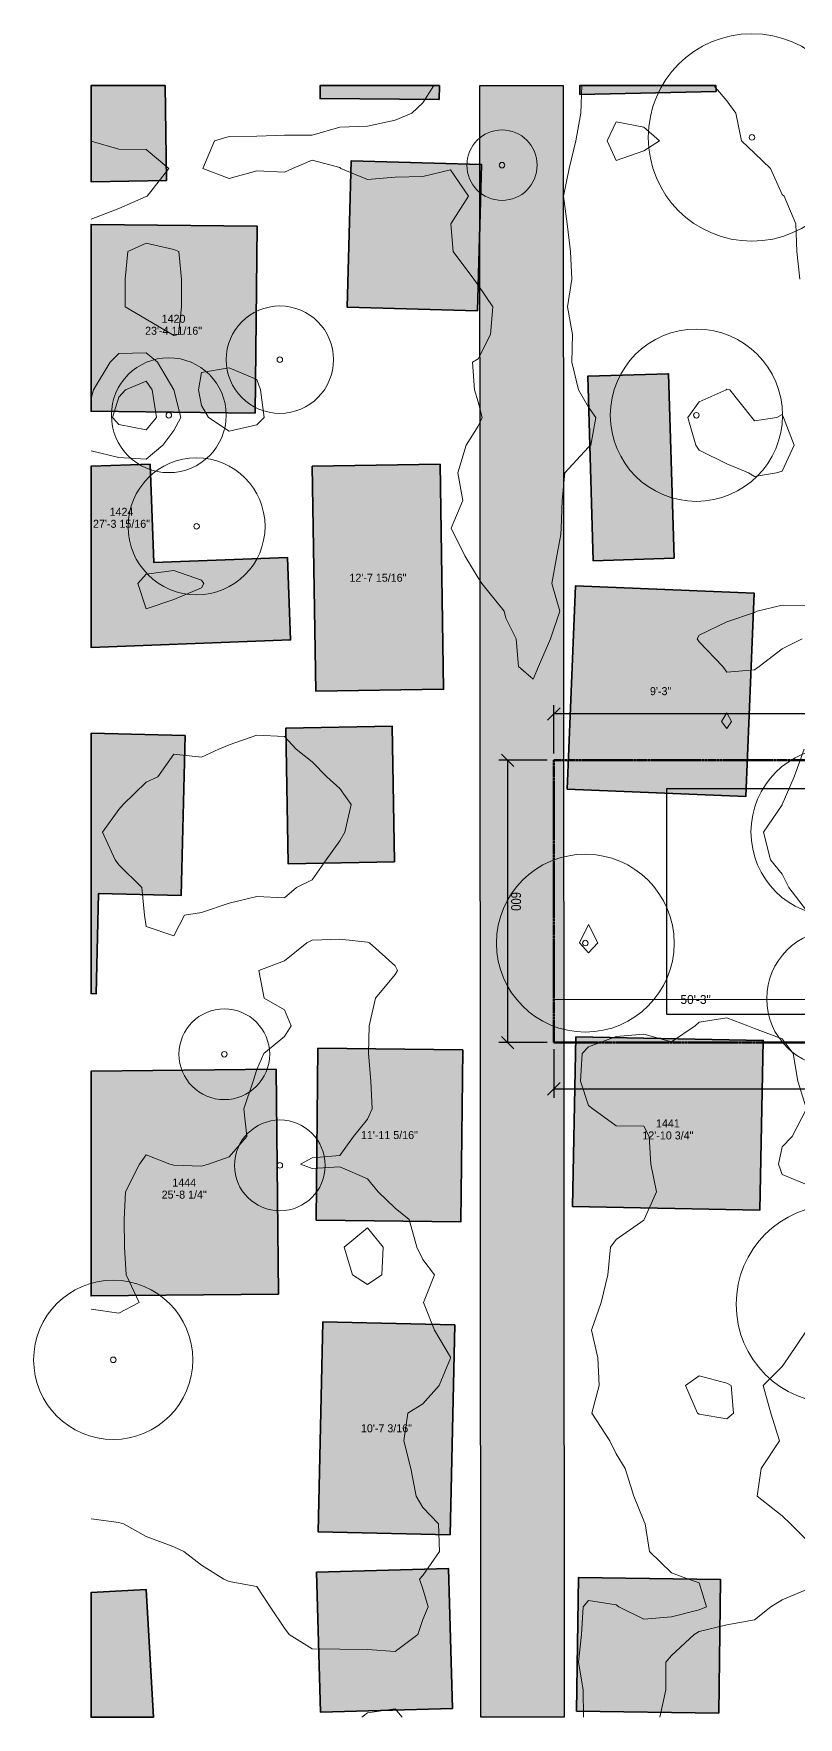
# Model space of a CAD drawing. Header units: inches. Extents: x -2207 to 1508, y -1791 to 1844.
# Drawn here: x -2207 to -580, y -1734 to 1844 of the extents above; entities that cross this region are included whole.
import ezdxf
from ezdxf.enums import TextEntityAlignment as Align

# ---------------------------------------------------------------- set-up
doc = ezdxf.new("R2010")
doc.units = ezdxf.units.IN
doc.header["$MEASUREMENT"] = 0
doc.linetypes.add('DASHED', pattern=[1.524, 1.27, -0.254])
doc.linetypes.add('PHANTOM', pattern=[6.35, 3.175, -0.635, 0.635, -0.635, 0.635, -0.635])
for name, color, linetype, lineweight in [('A-ANNO-DIMS', 1, 'CONTINUOUS', 18), ('A-ANNO-TEXT', 7, 'CONTINUOUS', 25), ('C-BLDG-EXST', 8, 'CONTINUOUS', 35), ('C-BLDG-EXST-PATT', 254, 'CONTINUOUS', 0), ('C-PROP', 1, 'PHANTOM', 50), ('C-PROP-SBCK', 1, 'DASHED', 25), ('C-ROAD', 8, 'CONTINUOUS', 25), ('C-ROAD-PATT', 254, 'CONTINUOUS', 0), ('C-TOPO-MINR', 33, 'CONTINUOUS', 13), ('L-PLNT', 3, 'CONTINUOUS', 18)]:
    doc.layers.add(name, color=color, linetype=linetype, lineweight=lineweight)
doc.styles.add('OpenSansCondensed-Light', font='OpenSansCondensed-Light.ttf')
doc.dimstyles.new('ARCHKIT', dxfattribs={"dimtxt": 20.787402, "dimasz": 2.5, "dimexe": 18.897638, "dimexo": 14.173228, "dimgap": 7.559055, "dimtad": 1, "dimdec": 4, "dimlunit": 4, "dimtsz": 13.228346, "dimcen": 2.5, "dimazin": 3, "dimtfac": 1, "dimtmove": 0, "dimatfit": 3})

# ---------------------------------------------------------------- blocks, each defined once
blk = doc.blocks.new('_OBLIQUE')
at = {"color": 0, "linetype": 'BYBLOCK'}
blk.add_line((-0.5, -0.5), (0.5, 0.5), dxfattribs=at)
blk = doc.blocks.new('*D2')
for p, q in [((-1100.4, 314.2), (-1100.4, 417.3)), ((399.6, 398.4), (-1100.4, 398.4)), ((399.6, 314.2), (399.6, 417.3))]:
    blk.add_line(p, q)
at = {"layer": 'Defpoints'}
for p in [(399.6, 398.4), (-1100.4, 300), (399.6, 300)]:
    blk.add_point(p, dxfattribs=at)
at = {"layer": 'A-ANNO-DIMS', "xscale": 26.45669291338583, "yscale": 26.45669291338583, "rotation": 180}
for p in [(-1100.4, 398.4), (399.6, 398.4)]:
    blk.add_blockref('_OBLIQUE', p, dxfattribs=at)
at = {"layer": 'A-ANNO-DIMS', "insert": (-350.4, 380.5), "char_height": 20.79, "attachment_point": 5, "rotation": 180, "style": 'OpenSansCondensed-Light'}
blk.add_mtext('1500', dxfattribs=at)
blk = doc.blocks.new('*D3')
for p, q in [((-1114.6, 300), (-1217.7, 300)), ((-1198.8, 300), (-1198.8, -300)), ((-1114.6, -300), (-1217.7, -300))]:
    blk.add_line(p, q)
at = {"layer": 'Defpoints'}
for p in [(-1198.8, 300), (-1100.4, 300), (-1100.4, -300)]:
    blk.add_point(p, dxfattribs=at)
at = {"layer": 'A-ANNO-DIMS', "xscale": 26.45669291338583, "yscale": 26.45669291338583, "rotation": -90}
for p in [(-1198.8, 300), (-1198.8, -300)]:
    blk.add_blockref('_OBLIQUE', p, dxfattribs=at)
at = {"layer": 'A-ANNO-DIMS', "insert": (-1180.9, 0), "char_height": 20.79, "attachment_point": 5, "rotation": 270, "style": 'OpenSansCondensed-Light'}
blk.add_mtext('600', dxfattribs=at)
blk = doc.blocks.new('*D4')
for p, q in [((-1100.4, -314.2), (-1100.4, -417.3)), ((399.6, -314.2), (399.6, -417.3)), ((-1100.4, -398.4), (399.6, -398.4))]:
    blk.add_line(p, q)
at = {"layer": 'Defpoints'}
for p in [(-1100.4, -300), (399.6, -300), (-1100.4, -398.4)]:
    blk.add_point(p, dxfattribs=at)
at = {"layer": 'A-ANNO-DIMS', "xscale": 26.45669291338583, "yscale": 26.45669291338583}
for p in [(-1100.4, -398.4), (399.6, -398.4)]:
    blk.add_blockref('_OBLIQUE', p, dxfattribs=at)
at = {"layer": 'A-ANNO-DIMS', "insert": (-350.4, -380.5), "char_height": 20.79, "attachment_point": 5, "style": 'OpenSansCondensed-Light'}
blk.add_mtext('1500', dxfattribs=at)

msp = doc.modelspace()

# ---------------------------------------------------------------- hatches: boundary and pattern name
at = {"layer": 'C-BLDG-EXST-PATT'}
for points in [[(-1923.92136, 1532.11465), (-2084.65197, 1529.60781), (-2084.65197, 1734.25197), (-1926.94789, 1734.25197), (-1923.92136, 1532.11465)], [(-1344.07629, 1704.77426), (-1597.6947, 1706.52397), (-1597.51731, 1734.25197), (-1343.88773, 1734.25197), (-1344.07629, 1704.77426)], [(-755.45188, 1721.81993), (-1044.86731, 1715.26398), (-1045.31724, 1734.25197), (-755.73469, 1734.25197), (-755.45188, 1721.81993)], [(-1262.69063, 1255.41367), (-1539.94895, 1263.28313), (-1531.50468, 1574.07601), (-1254.24664, 1566.64368), (-1262.69063, 1255.41367)], [(-1731.42847, 1435.07266), (-1735.82094, 1038.16695), (-2084.65197, 1041.95009), (-2084.65197, 1438.90343), (-1731.42847, 1435.07266)], [(-844.27175, 729.55584), (-1016.5032, 724.31092), (-1028.32167, 1116.40836), (-856.42815, 1121.65327), (-844.27175, 729.55584)], [(-1959.04687, 929.76235), (-1950.94321, 720.38141), (-1666.93013, 731.30774), (-1660.17691, 556.02224), (-2084.65197, 539.91821), (-2084.65197, 925.02632), (-1959.04687, 929.76235)], [(-1614.24654, 924.95198), (-1342.39119, 929.32187), (-1334.96371, 451.11164), (-1606.48178, 446.74175), (-1614.24654, 924.95198)], [(-1072.22686, 238.66987), (-1054.32676, 670.98231), (-674.40444, 655.24488), (-692.30399, 222.93241), (-1072.22686, 238.66987)], [(-1438.97983, 83.93062), (-1665.58287, 79.99769), (-1670.30921, 368.49746), (-1444.0441, 372.43039), (-1438.97983, 83.93062)], [(-1884.75459, 352.76237), (-1892.86173, 12.68242), (-2068.47064, 17.05477), (-2073.53775, -196.26015), (-2084.65197, -195.99499), (-2084.65197, 357.58759), (-1884.75459, 352.76237)], [(-1606.15003, -677.53301), (-1602.09557, -312.10003), (-1294.1042, -315.59847), (-1298.15828, -681.03146), (-1606.15003, -677.53301)], [(-1053.31697, -287.62367), (-655.15709, -295.49297), (-662.24979, -656.11763), (-1060.74785, -648.24832), (-1053.31697, -287.62367)], [(-1690.91352, -356.68587), (-1685.85053, -834.45895), (-2084.65197, -838.63682), (-2084.65197, -360.8107), (-1690.91352, -356.68587)], [(-1591.62962, -893.47077), (-1310.99222, -900.02893), (-1321.12548, -1346.32923), (-1601.7633, -1339.77106), (-1591.62962, -893.47077)], [(-1604.80315, -1425.44672), (-1324.16519, -1418.01702), (-1316.06142, -1715.69632), (-1596.69965, -1723.12603), (-1604.80315, -1425.44672)], [(-1967.50511, -1462.59985), (-1952.14232, -1734.25197), (-2084.65197, -1734.25197), (-2084.65197, -1469.2593), (-1967.50511, -1462.59985)], [(-1051.97111, -1721.37993), (-1048.2553, -1437.25142), (-746.00386, -1441.1864), (-749.71939, -1725.31491), (-1051.97111, -1721.37993)]]:
    msp.add_hatch(color=256, dxfattribs=at).paths.add_polyline_path(points)
at = {"layer": 'C-ROAD-PATT'}
msp.add_hatch(color=256, dxfattribs=at).paths.add_polyline_path([(-1080.38428, 1734.25197), (-1078.7321, -1734.25197), (-1255.89748, -1734.25197), (-1257.54965, 1734.25197), (-1080.38428, 1734.25197)])

# ---------------------------------------------------------------- linework, layer by layer
at = {"layer": 'A-ANNO-DIMS'}
msp.add_lwpolyline([(-497.4, -208.5), (-1100.4, -208.5)], dxfattribs=at)
at = {"layer": 'C-BLDG-EXST'}
for points in [[(-1923.92136, 1532.11465), (-2084.65197, 1529.60781), (-2084.65197, 1734.25197), (-1926.94789, 1734.25197), (-1923.92136, 1532.11465)], [(-1344.07629, 1704.77426), (-1597.6947, 1706.52397), (-1597.51731, 1734.25197), (-1343.88773, 1734.25197), (-1344.07629, 1704.77426)], [(-755.45188, 1721.81993), (-1044.86731, 1715.26398), (-1045.31724, 1734.25197), (-755.73469, 1734.25197), (-755.45188, 1721.81993)], [(-1262.69063, 1255.41367), (-1539.94895, 1263.28313), (-1531.50468, 1574.07601), (-1254.24664, 1566.64368), (-1262.69063, 1255.41367)], [(-1731.42847, 1435.07266), (-1735.82094, 1038.16695), (-2084.65197, 1041.95009), (-2084.65197, 1438.90343), (-1731.42847, 1435.07266)], [(-844.27175, 729.55584), (-1016.5032, 724.31092), (-1028.32167, 1116.40836), (-856.42815, 1121.65327), (-844.27175, 729.55584)], [(-1959.04687, 929.76235), (-1950.94321, 720.38141), (-1666.93013, 731.30774), (-1660.17691, 556.02224), (-2084.65197, 539.91821), (-2084.65197, 925.02632), (-1959.04687, 929.76235)], [(-1614.24654, 924.95198), (-1342.39119, 929.32187), (-1334.96371, 451.11164), (-1606.48178, 446.74175), (-1614.24654, 924.95198)], [(-1072.22686, 238.66987), (-1054.32676, 670.98231), (-674.40444, 655.24488), (-692.30399, 222.93241), (-1072.22686, 238.66987)], [(-1438.97983, 83.93062), (-1665.58287, 79.99769), (-1670.30921, 368.49746), (-1444.0441, 372.43039), (-1438.97983, 83.93062)], [(-1884.75459, 352.76237), (-1892.86173, 12.68242), (-2068.47064, 17.05477), (-2073.53775, -196.26015), (-2084.65197, -195.99499), (-2084.65197, 357.58759), (-1884.75459, 352.76237)], [(-1606.15003, -677.53301), (-1602.09557, -312.10003), (-1294.1042, -315.59847), (-1298.15828, -681.03146), (-1606.15003, -677.53301)], [(-1053.31697, -287.62367), (-655.15709, -295.49297), (-662.24979, -656.11763), (-1060.74785, -648.24832), (-1053.31697, -287.62367)], [(-1690.91352, -356.68587), (-1685.85053, -834.45895), (-2084.65197, -838.63682), (-2084.65197, -360.8107), (-1690.91352, -356.68587)], [(-1591.62962, -893.47077), (-1310.99222, -900.02893), (-1321.12548, -1346.32923), (-1601.7633, -1339.77106), (-1591.62962, -893.47077)], [(-1604.80315, -1425.44672), (-1324.16519, -1418.01702), (-1316.06142, -1715.69632), (-1596.69965, -1723.12603), (-1604.80315, -1425.44672)], [(-1967.50511, -1462.59985), (-1952.14232, -1734.25197), (-2084.65197, -1734.25197), (-2084.65197, -1469.2593), (-1967.50511, -1462.59985)], [(-1051.97111, -1721.37993), (-1048.2553, -1437.25142), (-746.00386, -1441.1864), (-749.71939, -1725.31491), (-1051.97111, -1721.37993)]]:
    msp.add_lwpolyline(points, close=True, dxfattribs=at)
at = {"layer": 'C-PROP'}
msp.add_lwpolyline([(399.6, -300), (399.6, 300), (-1100.4, 300), (-1100.4, -300), (399.6, -300)], close=True, dxfattribs=at)
at = {"layer": 'C-PROP-SBCK'}
msp.add_lwpolyline([(-860.4, 240), (159.6, 240), (159.6, -240), (-860.4, -240), (-860.4, 240)], close=True, dxfattribs=at)
at = {"layer": 'C-ROAD'}
msp.add_lwpolyline([(-1080.38428, 1734.25197), (-1078.7321, -1734.25197), (-1255.89748, -1734.25197), (-1257.54965, 1734.25197), (-1080.38428, 1734.25197)], close=True, dxfattribs=at)
at = {"layer": 'C-TOPO-MINR'}
for points in [[(-1041.20106, 1734.25197), (-1043.17116, 1675.46377), (-1053.9662, 1616.67556), (-1067.91092, 1557.88736), (-1079.97459, 1499.09916), (-1071.77537, 1440.31096), (-1064.91327, 1381.52275), (-1062.43452, 1322.73455), (-1071.38199, 1263.94635), (-1060.5196, 1205.15815), (-1062.01699, 1146.36995), (-1048.14765, 1087.58174), (-1026.46433, 1050.33071), (-1010.97497, 1028.79354), (-1021.73339, 970.00534), (-1026.46433, 965.88823), (-1076.73559, 911.21714), (-1082.35209, 852.42893), (-1084.51275, 793.64073), (-1085.25253, 779.90024), (-1094.26418, 734.85253), (-1104.38763, 676.06433), (-1087.90761, 617.27612), (-1107.35331, 558.48792), (-1133.35624, 499.69972), (-1144.04073, 472.66225), (-1175.62873, 499.69972), (-1180.48309, 558.48792), (-1202.82893, 602.21581), (-1206.05862, 617.27612), (-1253.71454, 676.06433), (-1261.61714, 687.81749), (-1289.69009, 734.85253), (-1318.94786, 793.64073), (-1293.90155, 852.42893), (-1304.44737, 911.21714), (-1286.74699, 970.00534), (-1261.61714, 1010.4325), (-1252.90233, 1028.79354), (-1261.61714, 1062.1118), (-1268.85669, 1087.58174), (-1273.22231, 1146.36995), (-1261.61714, 1153.15269), (-1235.37152, 1205.15815), (-1230.05884, 1263.94635), (-1261.61714, 1309.74229), (-1270.38097, 1322.73455), (-1314.76342, 1381.52275), (-1319.39198, 1440.31096), (-1281.99463, 1499.09916), (-1320.40534, 1555.01012), (-1379.19354, 1540.98146), (-1437.98174, 1539.4945), (-1496.76995, 1534.4676), (-1553.6572, 1557.88736), (-1555.55815, 1559.79922), (-1614.34635, 1575.96398), (-1656.44274, 1557.88736), (-1673.13455, 1550.00512), (-1731.92275, 1552.71275), (-1790.71096, 1536.409), (-1846.59198, 1557.88736), (-1822.17862, 1616.67556), (-1790.71096, 1625.83399), (-1731.92275, 1626.87636), (-1673.13455, 1628.82663), (-1614.34635, 1628.88243), (-1555.55815, 1645.92304), (-1496.76995, 1647.88183), (-1437.98174, 1660.76375), (-1402.38107, 1675.46377), (-1379.19354, 1697.50435), (-1355.42007, 1734.25197)], [(-760.20839, 1734.25197), (-732.52332, 1701.97473), (-713.65058, 1675.46377), (-701.50123, 1616.67556), (-673.73511, 1590.19603), (-639.26759, 1557.88736), (-614.94691, 1502.76247), (-610.64949, 1499.09916), (-585.57438, 1440.31096), (-583.81268, 1381.52275), (-577.36348, 1322.73455)], [(-967.67612, 1574.93966), (-908.88792, 1595.80089), (-875.83012, 1616.67556), (-908.88792, 1646.02414), (-967.67612, 1656.78109), (-987.14327, 1616.67556), (-967.67612, 1574.93966)], [(-2084.65197, 1616.0541), (-2025.86377, 1598.83163), (-1967.07556, 1598.0185), (-1919.37052, 1557.88736), (-1965.37799, 1499.09916), (-1967.07556, 1498.71463), (-2025.86377, 1473.00577), (-2084.65197, 1450.37913)], [(-1908.28736, 1203.1572), (-1898.3262, 1205.15815), (-1892.15476, 1263.94635), (-1892.15476, 1322.73455), (-1898.09477, 1381.52275), (-1908.28736, 1385.51788), (-1967.07556, 1399.21405), (-2006.5423, 1381.52275), (-2011.91699, 1322.73455), (-2011.91699, 1263.94635), (-1967.07556, 1237.50839), (-1911.85901, 1205.15815), (-1908.28736, 1203.1572)], [(-2084.65197, 1068.9571), (-2079.33195, 1087.58174), (-2043.99838, 1146.36995), (-2025.86377, 1164.4072), (-1967.07556, 1166.27873), (-1943.12788, 1146.36995), (-1908.35202, 1087.58174), (-1908.28736, 1087.30345), (-1893.90281, 1028.79354), (-1908.28736, 1001.04138), (-1931.81821, 970.00534), (-1967.07556, 940.09636), (-2025.86377, 943.33477), (-2084.65197, 958.11644)], [(-1790.71096, 999.83518), (-1731.92275, 1012.89076), (-1716.27069, 1028.79354), (-1724.52505, 1087.58174), (-1731.92275, 1109.32418), (-1790.71096, 1133.99522), (-1849.49916, 1124.59046), (-1856.03368, 1087.58174), (-1849.49916, 1053.96629), (-1834.78793, 1028.79354), (-1790.71096, 999.83518)], [(-2025.86377, 1013.57918), (-2039.25005, 1028.79354), (-2025.86377, 1071.70797), (-2011.3923, 1087.58174), (-1967.07556, 1105.60237), (-1954.64195, 1087.58174), (-1945.18748, 1028.79354), (-1967.07556, 1002.22034), (-2025.86377, 1013.57918)], [(-673.73511, 903.23306), (-626.81282, 911.21714), (-614.94691, 914.85735), (-589.21459, 970.00534), (-612.13505, 1028.79354), (-614.94691, 1034.98867), (-626.06203, 1028.79354), (-673.73511, 1021.81778), (-679.44242, 1028.79354), (-725.87738, 1087.58174), (-732.52332, 1088.99958), (-734.23935, 1087.58174), (-791.31152, 1061.86005), (-815.32134, 1028.79354), (-798.21541, 970.00534), (-791.31152, 959.31188), (-732.52332, 930.03633), (-686.16579, 911.21714), (-673.73511, 903.23306)], [(-1967.07556, 622.25791), (-1908.28736, 641.82045), (-1849.49916, 666.50949), (-1844.57531, 676.06433), (-1849.49916, 682.98932), (-1908.28736, 703.34708), (-1967.07556, 695.54361), (-1984.92497, 676.06433), (-1967.07556, 622.25791)], [(-556.15871, 627.99715), (-614.94691, 629.78285), (-668.09456, 617.27612), (-673.73511, 614.22199), (-732.52332, 594.38334), (-791.31152, 566.25015), (-795.67889, 558.48792), (-791.31152, 551.69771), (-741.24984, 499.69972), (-732.52332, 487.40229), (-673.73511, 492.42177), (-664.03405, 499.69972), (-614.94691, 537.07119), (-572.47007, 558.48792)], [(-732.52332, 367.76489), (-722.68768, 382.12332), (-732.52332, 401.20908), (-743.71734, 382.12332), (-732.52332, 367.76489)], [(-1967.07556, -53.43926), (-1908.28736, -73.10592), (-1885.57704, -29.3941), (-1849.49916, -23.23574), (-1790.71096, -3.46177), (-1731.92275, 10.74838), (-1673.13455, 7.98596), (-1647.99254, 29.3941), (-1614.34635, 45.59116), (-1584.63345, 88.1823), (-1555.55815, 128.47539), (-1544.63653, 146.97051), (-1531.6992, 205.75871), (-1555.55815, 240.18699), (-1582.96064, 264.54691), (-1614.34635, 296.58547), (-1648.25602, 323.33511), (-1673.13455, 350.92269), (-1731.92275, 353.58905), (-1790.71096, 332.91108), (-1813.20435, 323.33511), (-1849.49916, 306.44939), (-1908.28736, 312.70978), (-1942.65278, 264.54691), (-1967.07556, 253.5367), (-2016.56486, 205.75871), (-2025.86377, 195.56993), (-2060.49109, 146.97051), (-2033.48406, 88.1823), (-2025.86377, 78.10171), (-1976.82302, 29.3941), (-1971.117, -29.3941), (-1967.07556, -53.43926)], [(-567.77667, 323.33511), (-589.56722, 264.54691), (-614.75365, 205.75871), (-614.94691, 205.21659), (-654.80377, 146.97051), (-639.93197, 88.1823), (-614.94691, 58.28875), (-600.28565, 29.3941), (-556.15871, -28.72882)], [(-1026.46433, -109.5792), (-1006.78747, -88.1823), (-1026.46433, -49.02753), (-1045.50101, -88.1823), (-1026.46433, -109.5792)], [(-2084.65197, -1312.11856), (-2025.86377, -1319.89231), (-2015.52384, -1322.73455), (-1967.07556, -1349.91424), (-1908.28736, -1371.66732), (-1887.06892, -1381.52275), (-1849.49916, -1410.84995), (-1801.92586, -1440.31096), (-1790.71096, -1445.60201), (-1731.92275, -1456.33334), (-1704.0466, -1499.09916), (-1673.13455, -1544.66515), (-1663.39508, -1557.88736), (-1614.34635, -1588.8072), (-1555.55815, -1589.53176), (-1496.76995, -1590.24683), (-1437.98174, -1594.573), (-1389.96398, -1557.88736), (-1379.19354, -1526.34047), (-1367.40029, -1499.09916), (-1379.19354, -1460.81039), (-1386.22254, -1440.31096), (-1379.19354, -1432.87714), (-1343.83784, -1381.52275), (-1345.88038, -1322.73455), (-1379.19354, -1288.15748), (-1393.11078, -1263.94635), (-1404.66093, -1205.15815), (-1419.58752, -1146.36995), (-1410.60429, -1087.58174), (-1379.19354, -1067.57375), (-1344.51508, -1028.79354), (-1320.40534, -970.6909), (-1319.89732, -970.00534), (-1320.40534, -969.02722), (-1353.92455, -911.21714), (-1377.55101, -852.42893), (-1353.92668, -793.64073), (-1379.19354, -761.44341), (-1391.94386, -734.85253), (-1408.17131, -676.06433), (-1437.98174, -652.25444), (-1473.9181, -617.27612), (-1496.76995, -589.41425), (-1555.55815, -564.0724), (-1614.34635, -567.68442), (-1639.44936, -558.48792), (-1614.34635, -544.97449), (-1555.55815, -539.84161), (-1526.57895, -499.69972), (-1496.76995, -462.92113), (-1486.78744, -440.91152), (-1489.86026, -382.12332), (-1494.72597, -323.33511), (-1493.37286, -264.54691), (-1479.86815, -205.75871), (-1437.98174, -155.51434), (-1433.19964, -146.97051), (-1437.98174, -137.13522), (-1492.40764, -88.1823), (-1496.76995, -86.53969), (-1555.55815, -80.22758), (-1614.34635, -82.35505), (-1625.97235, -88.1823), (-1673.13455, -126.11474), (-1727.64533, -146.97051), (-1716.66108, -205.75871), (-1673.13455, -230.49554), (-1658.99865, -264.54691), (-1673.13455, -287.10585), (-1717.32734, -323.33511), (-1731.92275, -357.47283), (-1740.06051, -382.12332), (-1759.49887, -440.91152), (-1753.57514, -499.69972), (-1790.71096, -543.00827), (-1835.09377, -558.48792), (-1849.49916, -562.98047), (-1908.28736, -560.52999), (-1917.1564, -558.48792), (-1967.07556, -538.51755), (-1981.76562, -558.48792), (-2011.1702, -617.27612), (-2013.99384, -676.06433), (-2013.74893, -734.85253), (-2009.6725, -793.64073), (-1982.33311, -852.42893), (-2025.86377, -874.98783), (-2084.65197, -867.00095)], [(-556.15871, -604.72307), (-614.94691, -580.25351), (-622.5118, -558.48792), (-614.94691, -521.72226), (-593.48092, -499.69972), (-562.90852, -440.91152), (-581.49095, -382.12332), (-591.41478, -323.33511), (-614.94691, -291.98402), (-673.73511, -270.21585), (-687.50611, -264.54691), (-732.52332, -247.43693), (-791.31152, -256.9034), (-799.65607, -264.54691), (-850.09972, -298.78515), (-908.88792, -281.9518), (-967.67612, -287.42618), (-1026.46433, -308.93544), (-1040.15609, -323.33511), (-1043.96731, -382.12332), (-1026.46433, -433.47435), (-1017.61794, -440.91152), (-967.67612, -476.80509), (-908.88792, -477.7994), (-897.83701, -499.69972), (-894.37763, -558.48792), (-882.20673, -617.27612), (-907.97497, -676.06433), (-908.88792, -677.60787), (-967.67612, -718.50331), (-979.90371, -734.85253), (-985.29065, -793.64073), (-999.45342, -852.42893), (-1020.1462, -911.21714), (-1007.16221, -970.00534), (-1004.15276, -1028.79354), (-1019.2669, -1087.58174), (-981.15375, -1146.36995), (-967.67612, -1174.15782), (-948.73488, -1205.15815), (-930.12706, -1263.94635), (-908.88792, -1316.72034), (-905.9569, -1322.73455), (-896.79972, -1381.52275), (-850.09972, -1426.92585), (-813.8664, -1440.31096), (-791.31152, -1448.35098), (-775.84812, -1499.09916), (-791.31152, -1506.03046), (-850.09972, -1520.89244), (-908.88792, -1525.76456), (-962.40654, -1499.09916), (-967.67612, -1495.41411), (-1026.46433, -1486.18561), (-1038.3361, -1499.09916), (-1041.85872, -1557.88736), (-1048.12452, -1616.67556), (-1037.84587, -1675.46377), (-1037.41308, -1734.25197)], [(-1496.76995, -814.14856), (-1466.3052, -793.64073), (-1463.41469, -734.85253), (-1496.76995, -694.00179), (-1546.24705, -734.85253), (-1528.35674, -793.64073), (-1496.76995, -814.14856)], [(-562.16361, -911.21714), (-602.31489, -970.00534), (-614.94691, -988.56628), (-654.91883, -1028.79354), (-638.7225, -1087.58174), (-620.52943, -1146.36995), (-659.39355, -1205.15815), (-668.04036, -1263.94635), (-614.94691, -1305.65513), (-597.043, -1322.73455), (-556.15871, -1363.89633)], [(-791.31152, -1089.75349), (-732.52332, -1099.58725), (-718.03457, -1087.58174), (-723.22273, -1028.79354), (-732.52332, -1024.26795), (-791.31152, -1008.38308), (-820.14182, -1028.79354), (-794.54263, -1087.58174), (-791.31152, -1089.75349)], [(-556.15871, -1459.87199), (-614.94691, -1484.48449), (-638.86384, -1499.09916), (-673.73511, -1526.96883), (-732.52332, -1537.50795), (-791.31152, -1552.16734), (-802.00749, -1557.88736), (-850.09972, -1602.72978), (-862.52234, -1616.67556), (-862.25546, -1675.46377), (-874.89932, -1734.25197)], [(-1423.08642, -1734.25197), (-1437.98174, -1716.00877), (-1496.76995, -1724.90997), (-1508.79527, -1734.25197)]]:
    msp.add_lwpolyline(points, dxfattribs=at)
at = {"layer": 'L-PLNT'}
for centre, radius in [((-679.13386, 1624.01575), 220.47244), ((-1210.62992, 1564.96063), 74.80315), ((-679.13386, 1624.01575), 5.90551), ((-1210.62992, 1564.96063), 5.90551), ((-1683.07087, 1151.5748), 114.17323), ((-797.24409, 1033.46457), 183.07087), ((-1919.29134, 1033.46457), 122.04724), ((-1683.07087, 1151.5748), 5.90551), ((-1919.29134, 1033.46457), 5.90551), ((-797.24409, 1033.46457), 5.90551), ((-1860.23622, 797.24409), 145.66929), ((-1860.23622, 797.24409), 5.90551), ((-501.9685, 147.6378), 179.13386), ((-1033.46457, -88.58268), 188.97638), ((-501.9685, -206.69291), 145.66929), ((-1033.46457, -88.58268), 5.90551), ((-1801.1811, -324.80315), 96.45669), ((-1801.1811, -324.80315), 5.90551), ((-1683.07087, -561.02362), 96.45669), ((-1683.07087, -561.02362), 5.90551), ((-501.9685, -856.29921), 210.62992), ((-2037.40157, -974.40945), 169.29134), ((-2037.40157, -974.40945), 5.90551)]:
    msp.add_circle(centre, radius, dxfattribs=at)

# ---------------------------------------------------------------- texts
at = {"layer": 'A-ANNO-TEXT'}
for s, height, p in [('23\'-4 11/16"', 17.007874, (-1909.12787, 1212.99956)), ('1420', 17.007874, (-1909.12787, 1238.51138)), ('1424', 17.007874, (-2019.8834, 828.16703)), ('27\'-3 15/16"', 17.007874, (-2019.8834, 802.65522)), ('12\'-7 15/16"', 17.007874, (-1474.52158, 688.03181)), ('9\'-3"', 17.007874, (-873.31552, 446.95737)), ('50\'-3"', 18.897638, (-798.9, -208.5)), ('1441', 17.007874, (-857.86977, -471.87064)), ('11\'-11 5/16"', 17.007874, (-1450.12702, -496.56574)), ('12\'-10 3/4"', 17.007874, (-857.86977, -497.38245)), ('1444', 17.007874, (-1886.50607, -597.63483)), ('25\'-8 1/4"', 17.007874, (-1886.50607, -623.14664)), ('10\'-7 3/16"', 17.007874, (-1456.37766, -1119.89999))]:
    msp.add_text(s, height=height, dxfattribs=at).set_placement(p, align=Align.MIDDLE_CENTER)

# ---------------------------------------------------------------- dimensions: what is measured, and where the dimension line sits
at = {"layer": 'A-ANNO-DIMS'}
for base, p1, p2, angle, picture, middle in [((399.6, 398.4252), (399.6, 300), (-1100.4, 300), 180, '*D2', (-350.4, 380.47244)), ((-1198.8252, 300), (-1100.4, 300), (-1100.4, -300), 270, '*D3', (-1180.87244, 0))]:
    dim = msp.add_linear_dim(base=base, p1=p1, p2=p2, angle=angle, dimstyle='ARCHKIT', dxfattribs=at)
    dim.commit()
    dim.dimension.update_dxf_attribs({"geometry": picture, "text_midpoint": middle})
dim = msp.add_linear_dim(base=(-1100.4, -398.4252), p1=(-1100.4, -300), p2=(399.6, -300), dimstyle='ARCHKIT', dxfattribs=at)
dim.commit()
dim.dimension.update_dxf_attribs({"geometry": '*D4', "text_midpoint": (-350.4, -380.47244)})

doc.saveas('drawing.dxf')
